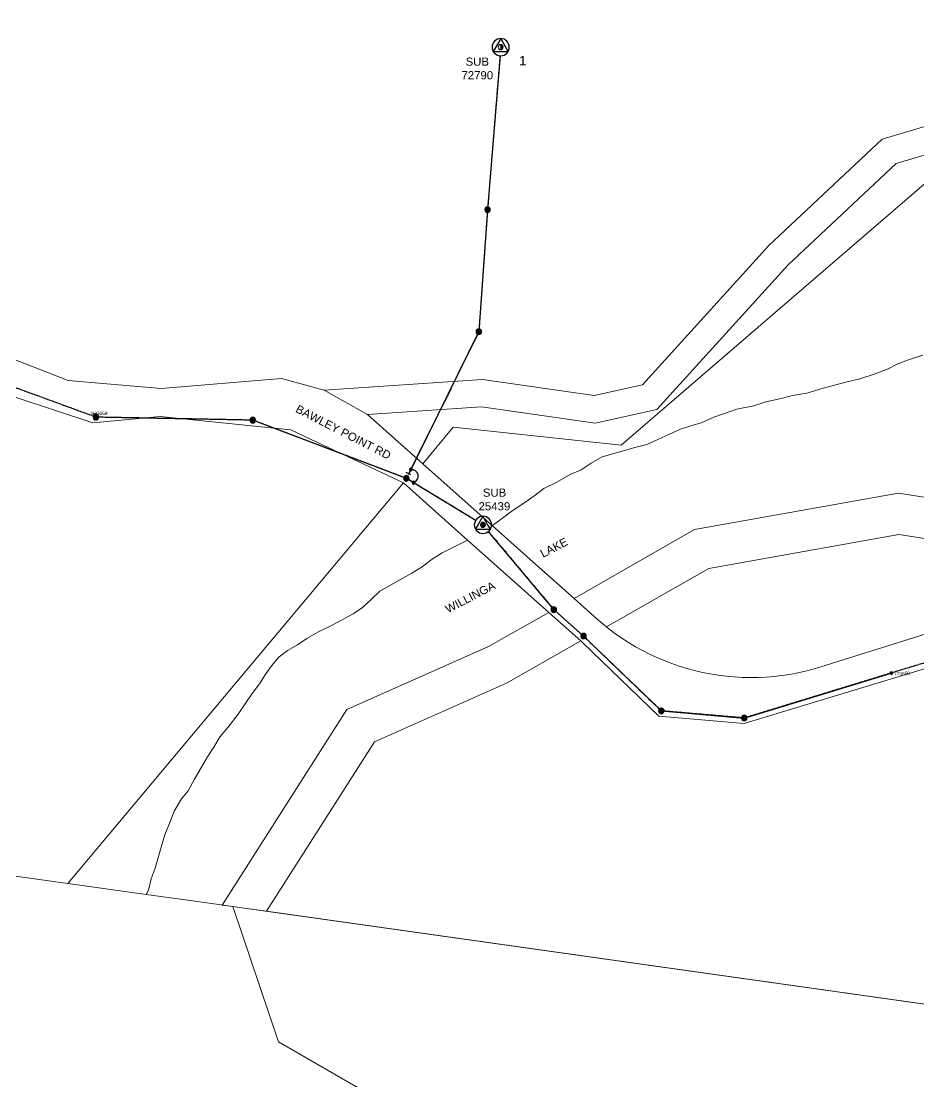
# Model space of a CAD drawing. Header units: metres. Extents: x 260053 to 263659, y 6066351 to 6070551.
# Drawn here: x 261823 to 262483, y 6067413 to 6068193 of the extents above; entities that cross this region are included whole.
import ezdxf
from ezdxf.enums import TextEntityAlignment as Align

# ---------------------------------------------------------------- set-up
doc = ezdxf.new("R2010")
doc.units = ezdxf.units.M
doc.linetypes.add('Cable Exist OH', pattern=[1, 1, 0])
doc.layers.get('0').update_dxf_attribs({"color": 6})
doc.layers.add('Cadastre Land Parcels_SP_EXT', color=9, linetype='Continuous', lineweight=5)
doc.layers.add('Cadastre Roads_SP_EXT', color=9, linetype='Continuous', lineweight=5)
for name, color, linetype in [('Equip_HV_NEW', 2, 'Continuous'), ('Mains_HV_EXT', 7, 'Continuous'), ('Mains_HV_NEW_Hardwired', 7, 'Continuous'), ('Notes', 7, 'Continuous'), ('OH_Details_SP_MISC', 7, 'Continuous'), ('Sub_SP_TR_HV_LV_EXT', 7, 'Continuous'), ('SupportsOH_SP_TR_HV_LV_SL_EXT', 7, 'Continuous'), ('SupportsOH_SP_TR_HV_LV_SL_NEW', 2, 'Continuous')]:
    doc.layers.add(name, color=color, linetype=linetype)
doc.styles.add('iecARIAL', font='arial.ttf', dxfattribs={"height": 2})
doc.styles.add('POLE_LABEL', font='arial.ttf')
doc.styles.get("Standard").update_dxf_attribs({"font": 'arial.ttf'})

# ---------------------------------------------------------------- blocks, each defined once
blk = doc.blocks.new('SUB_POLE_EXT')
blk.add_wipeout([(0, 4.22), (0.42, 4.2), (0.83, 4.14), (1.21, 4.05), (1.62, 3.9), (1.99, 3.72), (2.35, 3.51), (2.68, 3.26), (2.99, 2.99), (3.28, 2.66), (3.52, 2.34), (3.76, 1.92), (3.9, 1.62), (4.04, 1.23), (4.18, 0.63), (4.22, 0), (4.18, -0.61), (4.06, -1.15), (3.9, -1.62), (3.58, -2.24), (3.22, -2.73), (2.97, -3.01), (2.68, -3.26), (2.36, -3.5), (2, -3.72), (1.64, -3.89), (1.25, -4.03), (0.82, -4.14), (0.42, -4.2), (0, -4.22), (-0.41, -4.2), (-0.8, -4.15), (-1.21, -4.05), (-1.62, -3.9), (-1.99, -3.73), (-2.35, -3.51), (-2.68, -3.26), (-2.96, -3.02), (-3.23, -2.72), (-3.51, -2.35), (-3.71, -2.01), (-3.91, -1.6), (-4.05, -1.21), (-4.16, -0.76), (-4.22, -0.14), (-4.21, 0.39), (-4.14, 0.83), (-4.03, 1.27), (-3.9, 1.63), (-3.71, 2.02), (-3.5, 2.37), (-3.28, 2.67), (-2.99, 2.99), (-2.68, 3.27), (-2.33, 3.52), (-1.98, 3.73), (-1.63, 3.9), (-1.2, 4.05), (-0.78, 4.15), (-0.4, 4.21)])
blk.add_line((2.16, 0.48), (2.16, 0.48, 0))
blk.add_lwpolyline([(-4.22, 0, 1), (4.22, 0, 1)], format="xyb", close=True)
blk.add_lwpolyline([(2.14, 0.52), (0, 4.22), (-3.66, -2.11), (3.66, -2.11)], close=True)
for tag, height, flags, p in [('STREET_CODE', 0.2, 9, (1.5, 0)), ('ASSET_NUM', 3.5, 8, (2, 2)), ('CONSTRUCTED_VOLTAGE', 0.2, 9, (1.5, -0.2)), ('OPERATING_VOLTAGE', 0.2, 9, (1.5, -0.6)), ('OPERATED_BY', 0.2, 9, (1.5, -0.8)), ('ORIENTATION', 0.2, 9, (1.5, -1.2)), ('OWNED_BY', 0.2, 9, (1.5, -1.4)), ('SECONDARY_VOLTAGE', 0.2, 9, (1.5, -1.6)), ('STATE', 0.2, 9, (1.5, -1.8)), ('SUBSTATION_TYPE', 0.2, 9, (1.5, -2)), ('STREETNAME', 0.2, 9, (1.5, -2.8)), ('SUBURB', 0.2, 9, (1.5, -3)), ('Z', 0.2, 1, (1.5, -3.4)), ('NO_PHASES', 0.2, 9, (1.5, -0.4)), ('MAINTAINED_BY', 0.2, 9, (1.5, -1)), ('USAGE', 0.2, 9, (1.5, -2.2)), ('LEGEND', 0.2, 9, (1.5, -2.4)), ('LOCATION', 0.2, 9, (1.5, -2.6)), ('NOTES', 0.2, 9, (1.5, -3.2))]:
    blk.add_attdef(tag, text='', height=height, dxfattribs=dict(flags=flags)).set_placement(p, align=Align.MIDDLE_LEFT)
blk = doc.blocks.new('POLE_EXT')
blk.add_hatch(color=256).paths.add_polyline_path([(-1, 0, 1), (1, 0, 1)])
blk.add_lwpolyline([(-1, 0, 1), (1, 0, 1)], format="xyb", close=True)
for tag, height, flags, p in [('pNumber', 2.5, 8, (-17.84, 2.07)), ('OWNED_BY', 0.2, 9, (1.35, -0.4)), ('SPECIAL_USE', 0.2, 9, (1.35, -0.8)), ('STATE', 0.2, 9, (1.35, -1)), ('cLV', 0.2, 9, (1.35, -1.4)), ('hDepth', 0.2, 9, (1.35, -1.6)), ('hDia', 0.2, 9, (1.35, -1.8)), ('cHV', 0.2, 9, (1.35, -2)), ('cLinedev', 0.2, 9, (1.35, -3.4)), ('pExisting', 0.2, 9, (1.35, -3.8)), ('PARENT', 0.2, 9, (1.35, -0.6)), ('USAGE', 0.2, 9, (1.35, -1.2)), ('LBRACKET', 0.2, 9, (1.35, -2.2)), ('LExisting', 0.2, 9, (1.35, -2.4)), ('LANTNUMBER', 0.2, 9, (1.35, -2.6)), ('LOther', 0.2, 9, (1.35, -2.8)), ('LRemove', 0.2, 9, (1.35, -3)), ('LEGEND', 0.2, 9, (1.35, -3.2)), ('LOCATION', 0.2, 9, (1.35, -3.6)), ('pFooting', 0.2, 9, (1.35, -4.4)), ('pNew', 0.2, 9, (1.35, -4.6)), ('pRelocate', 0.2, 9, (1.35, -5)), ('pRemove', 0.2, 9, (1.35, -5.2)), ('pReplace', 0.2, 9, (1.35, -5.4)), ('pStay', 0.2, 9, (1.35, -5.6)), ('pType', 0.2, 9, (1.35, -5.8)), ('cspan', 0.2, 9, (1.35, -6)), ('STREETNAME', 0.2, 9, (1.35, -6.2)), ('SUBURB', 0.2, 9, (1.35, -6.4)), ('OPERATED_BY', 0.2, 9, (1.36, -7.01)), ('PFNUMBER', 0.2, 9, (1.35, -4)), ('NEWPFNUMBER', 0.2, 9, (1.35, -4.2)), ('NOTES', 0.2, 9, (1.35, -6.6)), ('MAINTAINED_BY', 0.2, 9, (1.36, -6.81))]:
    blk.add_attdef(tag, text='', height=height, dxfattribs=dict(flags=flags)).set_placement(p, align=Align.MIDDLE_LEFT)
at = {"style": 'POLE_LABEL'}
for tag, height, flags, p in [('STRUCTURE_PLANT_NUMBER', 0.2, 9, (1.35, 0.03)), ('ASSET_NUM', 2.5, 8, (2, 2)), ('STREET_CODE', 0.2, 9, (1.35, -0.2))]:
    blk.add_attdef(tag, text='', height=height, dxfattribs=dict(at, flags=flags)).set_placement(p, align=Align.MIDDLE_LEFT)
at = {"flags": 1}
blk.add_attdef('Z', (1.35, -7.33), '', height=0.2, dxfattribs=at)
blk = doc.blocks.new('POLE_REPLACE_NEW')
for tag, flags, p in [('pExisting', 9, (1.5, -3.4)), ('PFNUMBER', 9, (1.5, -3.6)), ('NEWPFNUMBER', 9, (1.5, -3.8)), ('pFooting', 9, (1.5, -4)), ('pNew', 9, (1.5, -4.2)), ('pNumber', 9, (1.5, -4.4)), ('cspan', 9, (1.5, -5.6)), ('SUBURB', 9, (1.5, -5.8)), ('STREETNAME', 9, (1.5, -6)), ('OPERATED_BY', 9, (1.5, -6.6)), ('Z', 1, (1.5, -7)), ('pRelocate', 9, (1.5, -4.6)), ('pRemove', 9, (1.5, -4.8)), ('pReplace', 9, (1.5, -5)), ('pStay', 9, (1.5, -5.2)), ('pType', 9, (1.5, -5.4)), ('LOCATION', 9, (1.5, -6.2)), ('NOTES', 9, (1.5, -6.4)), ('MAINTAINED_BY', 9, (1.5, -6.8))]:
    blk.add_attdef(tag, text='', height=0.2, dxfattribs=dict(flags=flags)).set_placement(p, align=Align.MIDDLE_LEFT)
blk.add_wipeout([(0, 1), (-0.13, 0.99), (-0.25, 0.97), (-0.37, 0.93), (-0.48, 0.88), (-0.59, 0.81), (-0.68, 0.73), (-0.77, 0.64), (-0.84, 0.54), (-0.9, 0.43), (-0.95, 0.31), (-0.98, 0.19), (-1, 0.06), (-1, -0.06), (-0.98, -0.19), (-0.95, -0.31), (-0.9, -0.43), (-0.84, -0.54), (-0.77, -0.64), (-0.68, -0.73), (-0.59, -0.81), (-0.48, -0.88), (-0.37, -0.93), (-0.25, -0.97), (-0.13, -0.99), (0, -1), (0.13, -0.99), (0.25, -0.97), (0.37, -0.93), (0.48, -0.88), (0.59, -0.81), (0.68, -0.73), (0.77, -0.64), (0.84, -0.54), (0.9, -0.43), (0.95, -0.31), (0.98, -0.19), (1, -0.06), (1, 0.06), (0.98, 0.19), (0.95, 0.31), (0.9, 0.43), (0.84, 0.54), (0.77, 0.64), (0.68, 0.73), (0.59, 0.81), (0.48, 0.88), (0.37, 0.93), (0.25, 0.97), (0.13, 0.99)])
h = blk.add_hatch(color=256)
edge = h.paths.add_edge_path()
edge.add_arc((0, 0), 1, 270, 450)
edge.add_line((0, 1), (0, -1))
blk.add_lwpolyline([(0, 1), (0, -1)])
at = {"lineweight": -3}
blk.add_arc((0, 0), 1, 90, 270, dxfattribs=at)
blk.add_arc((0, 0), 1, 270, 90)
at = {"style": 'POLE_LABEL', "flags": 9}
blk.add_attdef('STRUCTURE_PLANT_NUMBER', text='', height=0.2, dxfattribs=at).set_placement((1.5, 0.24), align=Align.MIDDLE_LEFT)
for tag, height, flags, p in [('STREET_CODE', 0.2, 9, (1.5, 0)), ('ASSET_NUM', 2.5, 8, (2, 2)), ('OWNED_BY', 0.2, 9, (1.5, -0.2)), ('SPECIAL_USE', 0.2, 9, (1.5, -0.6)), ('STATE', 0.2, 9, (1.5, -0.8)), ('cLV', 0.2, 9, (1.5, -1.2)), ('cHV', 0.2, 9, (1.5, -1.8)), ('cLinedev', 0.2, 9, (1.5, -3.2)), ('PARENT', 0.2, 9, (1.5, -0.4)), ('USAGE', 0.2, 9, (1.5, -1)), ('hDepth', 0.2, 9, (1.5, -1.4)), ('hDia', 0.2, 9, (1.5, -1.6)), ('LBRACKET', 0.2, 9, (1.5, -2)), ('LExisting', 0.2, 9, (1.5, -2.2)), ('LANTNUMBER', 0.2, 9, (1.5, -2.4)), ('LOther', 0.2, 9, (1.5, -2.6)), ('LRemove', 0.2, 9, (1.5, -2.8)), ('LEGEND', 0.2, 9, (1.5, -3))]:
    blk.add_attdef(tag, text='', height=height, dxfattribs=dict(flags=flags)).set_placement(p, align=Align.MIDDLE_LEFT)
blk = doc.blocks.new('HV_End Shackle_NEW')
at = {"flags": 1}
blk.add_attdef('Z', text='', height=0.2, dxfattribs=at).set_placement((1.5, -2.2), align=Align.MIDDLE_LEFT)
blk.add_wipeout([(-0.25, 0), (-0.25, 1.81), (0.25, 1.82), (0.25, 0)])
blk.add_line((1, 1.81), (-1, 1.81))
at = {"flags": 9}
for tag, p in [('CONNECTOR_TYPE', (1.5, 0)), ('CONSTRUCTED_VOLTAGE', (1.5, -0.2)), ('OPERATING_VOLTAGE', (1.5, -0.6)), ('ORIENTATION', (1.5, -0.8)), ('OWNED_BY', (1.5, -1)), ('OPERATED_BY', (1.5, -1.2)), ('STATE', (1.5, -1.6)), ('NO_PHASES', (1.5, -0.4)), ('MAINTAINED_BY', (1.5, -1.4)), ('USAGE', (1.5, -1.8)), ('NOTES', (1.5, -2))]:
    blk.add_attdef(tag, text='', height=0.2, dxfattribs=at).set_placement(p, align=Align.MIDDLE_LEFT)
blk = doc.blocks.new('BOND POINT')
blk.add_hatch(color=256).paths.add_polyline_path([(-1, 0, 1), (1, 0, 1)])
blk.add_lwpolyline([(-1, 0, 1), (1, 0, 1)], format="xyb", close=True)

msp = doc.modelspace()

# ---------------------------------------------------------------- linework, layer by layer
at = {"layer": 'Cadastre Land Parcels_SP_EXT', "linetype": 'Continuous'}
for points in [[(261791.48, 6067925.55), (261566.57, 6068020.4), (261519.54, 6068056.06), (261312.3, 6068264.43), (261235.91, 6067667.46), (261233.37, 6067647.61), (261233.26, 6067646.76), (261767.61, 6067571.59), (261857.04, 6067559.26), (262103.88, 6067853.62), (262062.8, 6067873), (262044.95, 6067881.43), (262021.21, 6067892.63), (261925.01, 6067902.45), (261875.48, 6067897.8), (261791.48, 6067925.55)], [(261857.04, 6067559.26), (261871.11, 6067557.33), (261914.85, 6067551.2), (261916.36, 6067554.27), (261918.53, 6067562.63), (261921.37, 6067570.39), (261925.78, 6067585.84), (261928.56, 6067594.87), (261932.56, 6067605.22), (261935.42, 6067612.34), (261940.75, 6067621.48), (261945.57, 6067627.42), (261950.29, 6067635.89), (261959.74, 6067652.2), (261964.51, 6067659.41), (261969.25, 6067667.25), (261974.68, 6067673.85), (261982.51, 6067683.73), (261992.66, 6067698.8), (261998.07, 6067706.04), (262002.23, 6067712.58), (262007.03, 6067719.15), (262012.46, 6067725.75), (262018.61, 6067730.47), (262026.06, 6067734.61), (262032.84, 6067739.36), (262041.53, 6067744.2), (262051.49, 6067749.09), (262067.02, 6067757.4), (262073.8, 6067762.15), (262080.53, 6067768.17), (262086.62, 6067774.16), (262110.21, 6067787.28), (262117.63, 6067792.06), (262125.02, 6067797.47), (262132.44, 6067802.25), (262146.12, 6067809.21), (262151.12, 6067811.56), (262103.88, 6067853.62), (261857.04, 6067559.26)], [(262467.86, 6067846.22), (262317.97, 6067819.28), (262229.48, 6067768.56), (262244.02, 6067755.61), (262245.99, 6067753.86), (262246.01, 6067753.84), (262246.03, 6067753.83), (262250.47, 6067750.01), (262253.3, 6067747.73), (262328.46, 6067790.69), (262468.29, 6067815.82), (262648.79, 6067787.73), (262658.46, 6067789.27), (262704.49, 6067795.73), (262824.47, 6067812.58), (262830.41, 6067854.37), (262699.48, 6067809.72), (262467.86, 6067846.22)], [(262082.75, 6067663.33), (262179.77, 6067706.51), (262234.33, 6067737.45), (262210.74, 6067758.46), (262166.43, 6067733.35), (262062.29, 6067686.98), (261970.68, 6067543.37), (261978.36, 6067542.29), (261983.36, 6067541.59), (262003.27, 6067538.78), (262082.75, 6067663.33)]]:
    msp.add_lwpolyline(points, close=True, dxfattribs=at)
for points in [[(262648.79, 6067787.73), (262468.29, 6067815.82), (262328.46, 6067790.69), (262253.3, 6067747.73), (262255.06, 6067746.33), (262259.77, 6067742.81), (262264.6, 6067739.46), (262269.54, 6067736.27), (262274.59, 6067733.25), (262279.74, 6067730.41), (262284.98, 6067727.75), (262290.31, 6067725.27), (262295.73, 6067722.98), (262301.22, 6067720.87), (262306.78, 6067718.96), (262312.4, 6067717.23), (262318.08, 6067715.7), (262323.81, 6067714.37), (262329.58, 6067713.23), (262335.38, 6067712.29), (262341.22, 6067711.56), (262347.07, 6067711.02), (262352.94, 6067710.69), (262358.82, 6067710.55), (262364.7, 6067710.62), (262370.58, 6067710.9), (262370.58, 6067710.9), (262376.44, 6067711.37), (262382.28, 6067712.04), (262388.1, 6067712.92), (262393.88, 6067714), (262399.62, 6067715.27), (262405.31, 6067716.74), (262409.25, 6067717.9), (262410.95, 6067718.4), (262528.9, 6067755.43)], [(262605.06, 6067752.87), (262354.43, 6067676.85), (262291.8, 6067682.18), (262235.64, 6067736.28), (262234.33, 6067737.45), (262179.77, 6067706.51), (262082.75, 6067663.33), (262003.27, 6067538.78), (262604, 6067454.08)], [(261750.27, 6067076.03), (261882.44, 6067190.38), (261970.67, 6067210.13), (262040.37, 6067158.84), (262087.25, 6067082.8), (262244.72, 6066983.51), (262375.7, 6067104.44), (262303.23, 6067274.74), (262012.14, 6067442.72), (261978.36, 6067542.29), (261952.54, 6067545.92), (261914.85, 6067551.2), (261871.11, 6067557.33), (261857.04, 6067559.26), (261857.04, 6067559.26), (261767.61, 6067571.59)], [(262532.28, 6066532.69), (262770.19, 6067430.64), (261983.36, 6067541.59), (261978.36, 6067542.29), (262012.14, 6067442.72), (262303.23, 6067274.74)]]:
    msp.add_lwpolyline(points, dxfattribs=at)
at = {"layer": 'Cadastre Roads_SP_EXT', "linetype": 'Continuous'}
for points in [[(262210.74, 6067758.46), (262234.33, 6067737.45), (262235.64, 6067736.28), (262291.8, 6067682.18), (262354.43, 6067676.85), (262605.06, 6067752.87), (262627.95, 6067759.33), (262632.85, 6067760.72), (262660.92, 6067767.49), (262676.75, 6067770.67), (262679.27, 6067771.17), (262689.24, 6067773.17), (262706.95, 6067776.03), (262717.75, 6067777.77), (262717.77, 6067777.77), (262805.94, 6067788.83), (262804.46, 6067778.01), (262819.26, 6067775.89), (262821.37, 6067790.73), (262821.37, 6067790.76), (262821.73, 6067790.81), (263014.17, 6067818.36)], [(262151.12, 6067811.56), (262179.55, 6067786.24), (262210.74, 6067758.46)], [(262528.9, 6067755.43), (262410.95, 6067718.4), (262409.25, 6067717.9), (262405.31, 6067716.74), (262399.62, 6067715.27), (262393.88, 6067714), (262388.1, 6067712.92), (262382.28, 6067712.04), (262376.44, 6067711.37), (262370.58, 6067710.9), (262364.7, 6067710.62), (262358.82, 6067710.55), (262352.94, 6067710.69), (262347.07, 6067711.02), (262341.22, 6067711.56), (262335.38, 6067712.29), (262329.58, 6067713.23), (262323.81, 6067714.37), (262318.08, 6067715.7), (262312.4, 6067717.23), (262306.78, 6067718.96), (262301.22, 6067720.87), (262295.73, 6067722.98), (262290.31, 6067725.27), (262284.98, 6067727.75), (262279.74, 6067730.41), (262274.59, 6067733.25), (262269.54, 6067736.27), (262264.6, 6067739.46), (262259.77, 6067742.81), (262255.06, 6067746.33), (262253.3, 6067747.73), (262250.47, 6067750.01), (262246.03, 6067753.83), (262246.01, 6067753.84), (262245.99, 6067753.86), (262244.02, 6067755.61), (262229.48, 6067768.56)]]:
    msp.add_lwpolyline(points, dxfattribs=at)
at = {"layer": 'Mains_HV_EXT', "linetype": 'Cable Exist OH'}
for points in [[(262175.45, 6068173.93), (262165.77, 6068054.54), (262159.37, 6067964.83), (262106.11, 6067857)], [(262106.11, 6067857), (261993.13, 6067899.76), (261877.78, 6067901.97), (261728.11, 6067956.63), (261647.18, 6067991.4)], [(262162.39, 6067822.81), (262106.11, 6067857)], [(262162.39, 6067822.81), (262214.5, 6067760.48)], [(262810.29, 6067793.29), (262810.23, 6067793.28), (262725.02, 6067782.71), (262637.74, 6067766.02), (262550.26, 6067740.46), (262462.69, 6067713.89), (262354.55, 6067680.83), (262293.55, 6067686.05)], [(262214.48, 6067760.5), (262236.35, 6067741.03), (262293.54, 6067686.04)]]:
    msp.add_lwpolyline(points, dxfattribs=at)
at = {"layer": 'Mains_HV_EXT', "linetype": 'Continuous'}
for points in [[(262216.04, 6067759.11, 0.925197), (262213.25, 6067761.99)], [(262295.56, 6067685.88, 0.759982), (262292.16, 6067687.36)]]:
    msp.add_lwpolyline(points, format="xyb", dxfattribs=at)
at = {"layer": 'OH_Details_SP_MISC', "color": 7, "linetype": 'Continuous', "flags": 128}
for points in [[(262175.45, 6068173.95), (262165.77, 6068054.54), (262159.37, 6067964.83), (262106.11, 6067857)], [(262293.65, 6067686.15), (262236.35, 6067741.03), (262214.48, 6067760.5), (262162.4, 6067822.81), (262106.11, 6067857), (261993.13, 6067899.76), (261877.78, 6067901.97)], [(262293.65, 6067686.15), (262354.55, 6067680.83), (262462.69, 6067713.89)]]:
    msp.add_lwpolyline(points, dxfattribs=at)

# ---------------------------------------------------------------- block references
at = {"layer": 'SupportsOH_SP_TR_HV_LV_SL_EXT', "xscale": 2, "yscale": 2, "zscale": 2}
for p in [(262165.77, 6068054.54), (262159.37, 6067964.83), (261993.13, 6067899.76), (262214.48, 6067760.49), (262236.35, 6067741.03), (262293.55, 6067686.05), (262354.55, 6067680.83)]:
    msp.add_blockref('POLE_EXT', p, dxfattribs=at)
at = {"layer": 'SupportsOH_SP_TR_HV_LV_SL_EXT'}
ref = msp.add_blockref('POLE_EXT', (261877.78, 6067901.97), dxfattribs=dict(at, xscale=2, yscale=2, zscale=2))
ref.add_attrib('ASSET_NUM', '1HG059', dxfattribs={"layer": '0', "height": 2.5, "style": 'POLE_LABEL'}).set_placement((261879.78, 6067902.72), align=Align.BOTTOM_CENTER)
ref = msp.add_blockref('POLE_EXT', (262462.69, 6067713.89), dxfattribs=at)
ref.add_attrib('ASSET_NUM', '773650', dxfattribs={"layer": '0', "height": 2.5, "rotation": 1, "style": 'POLE_LABEL'}).set_placement((262464.69, 6067714.64), align=Align.TOP_LEFT)

# ---------------------------------------------------------------- texts
at = {"layer": 'Cadastre Roads_SP_EXT'}
for s, p in [('LAKE', (262206.5, 6067798.52)), ('WILLINGA', (262136.62, 6067757.74))]:
    msp.add_text(s, height=6, rotation=27.4304, dxfattribs=at).set_placement(p)
at = {"layer": 'Notes'}
msp.add_text('BAWLEY POINT RD', height=6, rotation=332.795, dxfattribs=at).set_placement((262024.02, 6067905.97))
at = {"layer": 'Notes', "color": 2, "insert": (262150.95, 6067849.48), "char_height": 6, "attachment_point": 1, "style": 'iecARIAL'}
msp.add_mtext_dynamic_manual_height_columns('\\pi11.362;SUB\\P\\pi8.2207;25439', width=39.1357, gutter_width=10, heights=[0], dxfattribs=at)

# ---------------------------------------------------------------- next in the draw order: block references
at = {"layer": 'Equip_HV_NEW', "linetype": 'Continuous', "xscale": 2, "yscale": 2, "zscale": 2, "rotation": 333.7132226969311}
msp.add_blockref('HV_End Shackle_NEW', (262106.07, 6067857.14), dxfattribs=at)
at = {"layer": 'Sub_SP_TR_HV_LV_EXT', "xscale": 1.5, "yscale": 1.5, "zscale": 1.5}
for p in [(262175.45, 6068173.93), (262162.39, 6067822.81)]:
    msp.add_blockref('SUB_POLE_EXT', p, dxfattribs=at)

# ---------------------------------------------------------------- next in the draw order: linework, layer by layer
at = {"layer": 'Cadastre Land Parcels_SP_EXT', "linetype": 'Continuous'}
for points in [[(261681.31, 6067997.49), (261857.34, 6067928.95), (261925.81, 6067923.13), (262014.3, 6067930.49), (262045.73, 6067921.88), (262162, 6067929.74), (262244.21, 6067917.92), (262279.81, 6067925.85), (262372.66, 6068028.05), (262372.66, 6068028.05), (262455.89, 6068106.24), (262732.71, 6068188.57), (262812.65, 6068286.56), (261332.57, 6068478.32)], [(262490.27, 6068076.09), (262264.12, 6067881.51), (262140.38, 6067894.6), (262118.11, 6067867.73), (262118.11, 6067867.73), (262169.21, 6067822.23), (262170.31, 6067822.99), (262177.7, 6067828.4), (262183.85, 6067833.13), (262193.12, 6067839.26), (262199.9, 6067844.01), (262207.29, 6067849.42), (262216.61, 6067854.28), (262226.54, 6067859.8), (262234.65, 6067863.34), (262242.07, 6067868.12), (262250.13, 6067872.92), (262266.46, 6067877.46), (262273.99, 6067879.7), (262282.79, 6067881.99), (262307.72, 6067893.26), (262315.25, 6067895.5), (262322.78, 6067897.74), (262332.13, 6067901.97), (262349.04, 6067907.8), (262361.65, 6067910.26), (262370.42, 6067913.19), (262381.76, 6067915.59), (262389.93, 6067917.86), (262400.66, 6067919.6), (262412.57, 6067923.31), (262430.17, 6067927.9), (262439.61, 6067930.22), (262450.89, 6067933.89), (262460.27, 6067937.49), (262467.11, 6067940.97), (262474.61, 6067943.84), (262485.89, 6067947.52)]]:
    msp.add_lwpolyline(points, dxfattribs=at)
msp.add_lwpolyline([(262910.34, 6068274.54), (262900.89, 6068275.88), (262877.95, 6068279.16), (262835.98, 6068285.15), (262811.4, 6068253.38), (262744.32, 6068171.15), (262466.14, 6068088.42), (262386.94, 6068014.01), (262290.35, 6067907.69), (262244.99, 6067897.6), (262161.25, 6067909.64), (262077.42, 6067903.97), (262118.11, 6067867.73), (262140.38, 6067894.6), (262264.12, 6067881.51), (262490.27, 6068076.09), (262827.87, 6068015.39), (262910.34, 6068274.54)], close=True, dxfattribs=at)
at = {"layer": 'Cadastre Roads_SP_EXT', "linetype": 'Continuous'}
msp.add_lwpolyline([(262920.42, 6068394.25), (262916.36, 6068421.92), (262828.73, 6068308.69), (262812.65, 6068286.56), (262732.71, 6068188.57), (262455.89, 6068106.24), (262372.66, 6068028.05), (262279.81, 6067925.85), (262244.21, 6067917.92), (262162, 6067929.74), (262045.73, 6067921.88), (262059.24, 6067914.24), (262077.42, 6067903.97), (262161.25, 6067909.64), (262244.99, 6067897.6), (262290.35, 6067907.69), (262386.94, 6068014.01), (262466.14, 6068088.42), (262744.32, 6068171.15), (262811.4, 6068253.38), (262835.98, 6068285.15), (262920.42, 6068394.25)], close=True, dxfattribs=at)
msp.add_lwpolyline([(262229.48, 6067768.56), (262229.48, 6067768.56), (262201.38, 6067793.58), (262169.21, 6067822.23), (262169.21, 6067822.23)], dxfattribs=at)
at = {"layer": 'Mains_HV_NEW_Hardwired', "color": 7, "linetype": 'Continuous'}
msp.add_arc((262109.9, 6067858.53), 4.92, 286.91828, 97.25442, dxfattribs=at)

# ---------------------------------------------------------------- next in the draw order: block references
at = {"layer": 'Mains_HV_NEW_Hardwired', "linetype": 'Continuous'}
for p in [(262109.28, 6067863.42), (262111.33, 6067853.83)]:
    msp.add_blockref('BOND POINT', p, dxfattribs=at)
at = {"layer": 'SupportsOH_SP_TR_HV_LV_SL_EXT'}
for p, xscale, yscale, zscale in [((262106.11, 6067857), 2, 2, 2), ((262162.39, 6067822.81), 1.8, 1.8, 1.8)]:
    msp.add_blockref('POLE_EXT', p, dxfattribs=dict(at, xscale=xscale, yscale=yscale, zscale=zscale))

# ---------------------------------------------------------------- next in the draw order: texts
at = {"layer": 'Notes', "color": 2, "insert": (262138.28, 6068166.31), "char_height": 6, "attachment_point": 1, "style": 'iecARIAL'}
msp.add_mtext_dynamic_manual_height_columns('\\pi11.362;SUB\\P\\pi8.3127;72790', width=39.1357, gutter_width=10, heights=[0], dxfattribs=at)

# ---------------------------------------------------------------- next in the draw order: block references
at = {"layer": 'SupportsOH_SP_TR_HV_LV_SL_NEW'}
ref = msp.add_blockref('POLE_REPLACE_NEW', (262175.45, 6068173.93), dxfattribs=dict(at, xscale=1.8, yscale=1.8, zscale=1.8))
ref.add_attrib('pNumber', '1', dxfattribs={"layer": '0', "height": 7}).set_placement((262189.02, 6068164.06), align=Align.MIDDLE_LEFT)

doc.saveas('drawing.dxf')
